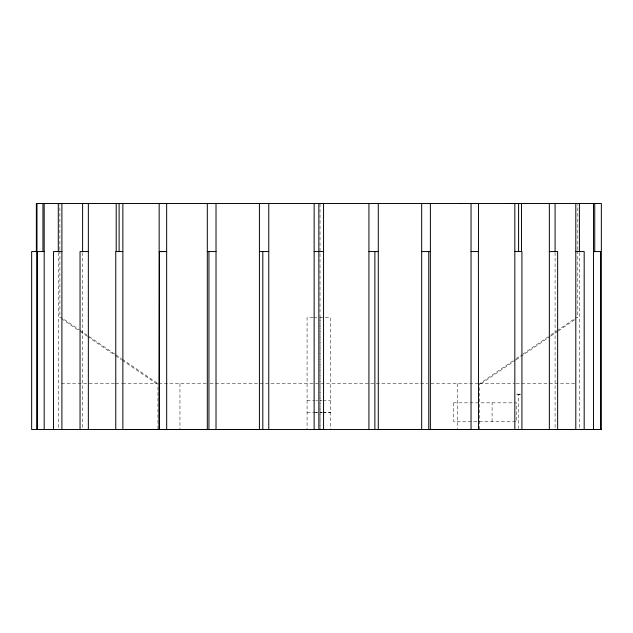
<?xml version="1.0" encoding="UTF-8"?>
<svg xmlns="http://www.w3.org/2000/svg" width="633" height="633" viewBox="0 0 633 633"><rect width="100%" height="100%" fill="white"/><g stroke="black" fill="none" stroke-linecap="round" stroke-linejoin="round"><path stroke-width="0.47" stroke-dasharray="3.17 2.37" d="M59.898 250.7L59.898 317.592L61.448 317.592L79.291 329.801M59.898 249.711L59.898 204.459M320.021 428.541L320.037 203.478M577.802 250.7L577.794 317.592L576.244 317.592L558.401 329.801M577.802 249.711L577.81 204.459M479.727 429.53L479.727 383.622L515.412 359.204M516.227 358.65L521.901 354.765M522.716 354.211L550.291 335.348M551.098 334.794L557.594 330.355M481.278 383.622L515.341 360.319M516.156 359.766L550.219 336.455M551.026 335.901L557.515 331.463M558.33 330.909L576.172 318.7M520.5 394.201L515.745 394.201L521.901 394.193M520.239 394.201L518.569 394.217L518.593 428.549M312.963 317.592L307.076 317.592L307.076 429.53M313.818 317.592L317.671 317.592M319.831 317.592L330.616 317.592L330.616 429.53M61.448 383.622L114.628 383.622M115.617 383.622L121.528 383.622M122.509 383.622L157.965 383.622L157.965 429.53M158.764 383.622L206.872 383.622M210.077 383.622L427.615 383.622M430.82 383.622L478.928 383.622M479.727 383.622L515.183 383.622M516.164 383.622L576.244 383.622M307.076 400.689L314.783 400.689M315.74 400.689L317.671 400.689M320.021 400.689L321.952 400.689M322.909 400.689L330.616 400.689M314.142 412.257L317.671 412.257M320.021 412.257L321.952 412.257M322.909 412.257L330.616 412.257M307.076 412.463L314.783 412.463M315.74 412.463L317.671 412.463M320.021 412.463L321.952 412.463M322.909 412.463L330.616 412.463M80.106 330.355L114.977 354.211M115.792 354.765L121.465 358.65M122.28 359.204L157.965 383.622M61.52 318.7L79.362 330.909M80.177 331.463L86.666 335.901M87.473 336.455L115.048 355.327M115.863 355.881L121.536 359.766M122.351 360.319L156.414 383.622M492.086 421.673L492.078 402.841M579.401 252.551L579.401 428.517M555.086 252.551L555.086 428.517M457.738 383.622L457.738 429.53M320.021 317.592L320.021 429.53M179.954 383.622L179.954 429.53M82.607 252.551L82.607 428.541M58.291 252.551L58.291 428.541M453.766 402.841L453.766 421.673L516.631 421.673L516.599 402.841L453.766 402.841"/><path stroke-width="0.95" d="M36.358 251.562L36.358 203.478L601.35 203.478L601.334 429.53L31.65 429.53L31.65 251.562L36.975 251.562L36.975 203.478M42.949 251.562L42.949 203.478M44.183 429.53L44.183 203.478M58.291 251.562L58.291 203.478M61.899 429.53L61.899 203.478M82.607 251.562L82.607 203.478M88.351 429.53L88.351 203.478M116.203 251.562L116.203 203.478M119.099 251.562L119.099 203.478M207.315 203.478L207.315 429.506L177.604 429.53L122.865 429.53L122.865 203.478M259.411 203.478L259.411 429.506L245.731 429.53L216.019 429.506L216.019 203.478M268.764 429.506L268.772 203.478M323.558 203.478L323.558 429.506L318.85 429.53L314.142 429.506L314.142 203.478M318.85 203.478L318.85 429.506M368.928 429.506L368.928 203.478M421.673 203.478L421.673 429.506L391.962 429.53L378.281 429.506L378.281 203.478M471.039 203.478L471.039 429.506L460.088 429.53L430.377 429.506L430.377 203.478M478.524 203.478L478.524 251.562L471.039 251.562M521.489 429.506L514.827 429.506L514.827 203.478L507.975 203.51M518.593 251.562L518.593 203.478M521.489 251.562L521.489 203.478M549.341 429.506L549.341 203.478M555.086 251.562L555.086 203.478M555.086 429.506L575.801 429.506L575.801 203.478M579.401 251.562L579.401 203.478M579.401 429.506L593.509 429.506L593.509 203.478M594.743 251.562L594.743 203.478M159.287 251.554L159.2 429.506L159.287 251.554L166.653 251.554L166.685 429.506M44.183 251.562L37.165 251.562L37.165 429.53M61.899 251.562L53.512 251.562L53.512 429.53M88.351 251.562L80.051 251.562L80.051 429.53M122.865 251.562L115.768 251.562L115.768 429.53M207.315 251.562L216.019 251.562M259.411 251.562L268.764 251.562M314.142 251.562L323.558 251.562M368.928 251.562L378.281 251.562M421.673 251.562L430.377 251.562M514.827 251.562L521.924 251.562L521.924 429.506M549.341 251.562L557.641 251.562L557.641 429.506M575.801 251.562L584.18 251.562L584.18 429.506M593.509 251.562L600.527 251.562L600.527 429.506M600.187 429.522L594.743 429.506L601.334 429.53M460.104 203.478L461.932 203.51M478.406 251.562L478.524 429.506M428.755 251.562L428.755 429.506M374.878 251.562L374.878 429.506M262.814 251.562L262.814 429.506M208.937 251.562L208.937 429.506M36.975 251.562L36.975 429.53M159.168 203.478L159.168 251.562L166.653 251.554L166.653 203.47L159.168 203.478"/></g></svg>
